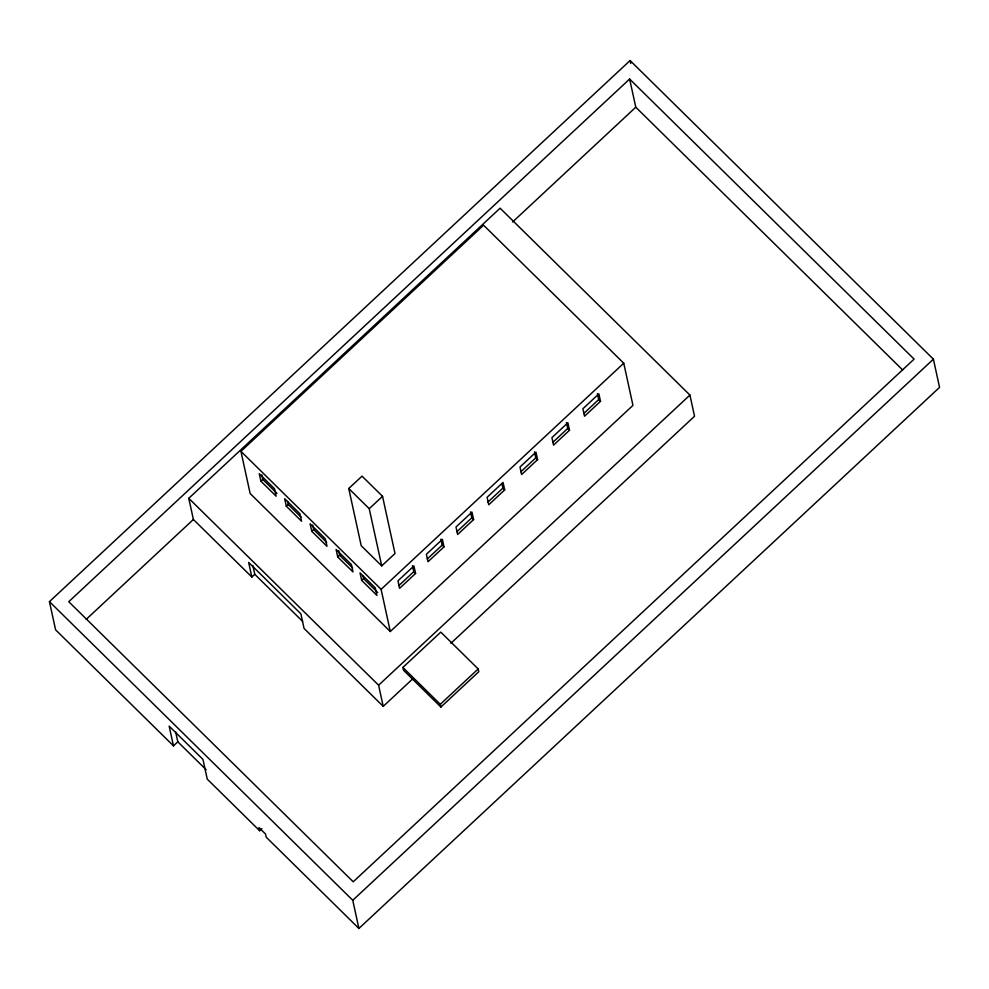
<?xml version="1.0" encoding="UTF-8"?>
<svg xmlns="http://www.w3.org/2000/svg" width="989" height="989" viewBox="0 0 989 989"><rect width="100%" height="100%" fill="white"/><g stroke="black" fill="none" stroke-linecap="round" stroke-linejoin="round"><path stroke-width="1.48" d="M175.646 731.934L177.81 741.812L173.458 745.854L55.594 629.82L49.45 601.633L630.092 60.539L933.406 359.18L939.55 387.367L358.908 928.461L266.214 837.176L265.522 834.024L258.97 827.57L259.662 830.735L261.862 828.695M629.634 79.033L68.748 601.708L353.221 881.792L914.108 359.118L629.634 79.033L635.779 107.208L902.673 369.985M252.863 565.51L254.766 574.288L251.836 577.02L193.387 519.472L188.775 498.308L500.1 208.185L689.926 395.081L694.538 416.245L450.885 643.295M240.945 451.343L483.584 225.22L623.75 363.223L632.948 405.391L390.296 631.514L250.143 493.511L240.945 451.343L381.111 589.345L390.296 631.514M86.179 619.374L193.387 519.472M512.623 221.969L635.779 107.208M260.898 481.186L259.266 473.694L274.497 488.702L276.141 496.194L260.898 481.186L262.79 479.418L261.813 474.93M286.315 506.207L284.684 498.716L299.914 513.724L301.546 521.215L286.315 506.207L288.207 504.452L287.552 501.448M348.746 488.517L362.036 476.142L382.533 496.317L395.007 553.519L381.717 565.893L361.22 545.718L348.746 488.517L369.243 508.692L381.717 565.893M311.77 531.303L310.138 523.811L325.369 538.807L327 546.299L311.77 531.303L313.661 529.535L312.685 525.035M369.243 508.692L382.533 496.317M337.731 556.943L336.099 549.451L351.342 564.447L352.974 571.939L337.731 556.943L339.623 555.175L338.646 550.688M361.677 580.382L360.045 572.891L375.276 587.886L376.908 595.378L361.677 580.382L363.569 578.614L362.914 575.623M381.111 589.345L623.75 363.223M487.985 502.029L502.894 488.121L501.918 483.633M398.851 585.562L413.773 571.667L412.462 565.671M427.273 558.983L442.194 545.087L440.884 539.092M520.882 471.753L535.791 457.845L534.48 451.862M456.893 531.723L471.802 517.816L470.504 511.832M552.814 442.355L567.723 428.46L566.413 422.464M583.794 413.464L598.704 399.556L597.405 393.573M504.699 489.901L488.727 504.798L487.095 497.306L503.067 482.409L504.699 489.901L502.894 488.121M415.578 573.447L399.593 588.331L397.961 580.84L413.934 565.955L415.578 573.447L413.773 571.667M443.999 546.855L428.014 561.752L426.383 554.26L442.367 539.364L443.999 546.855L442.194 545.087M537.596 459.625L521.623 474.522L519.991 467.031L535.964 452.134L537.596 459.625L535.791 457.845M473.607 519.596L457.635 534.493L456.003 527.001L471.976 512.104L473.607 519.596L471.802 517.816M569.528 430.24L553.556 445.124L551.924 437.633L567.896 422.748L569.528 430.24L567.723 428.46M600.508 401.336L584.536 416.233L582.904 408.741L598.877 393.845L600.508 401.336L598.704 399.556M412.537 679.035L383.213 706.369L378.602 685.204L689.926 395.081M402.869 667.439L440.785 632.119L478.194 668.96L478.8 671.729L440.896 707.048L403.475 670.208L402.869 667.439L440.29 704.279L440.896 707.048M440.29 704.279L478.194 668.96M358.908 928.461L352.764 900.287L933.406 359.18M262.79 479.418L276.945 493.35M288.207 504.452L301.262 517.309M313.661 529.535L326.716 542.392M339.623 555.175L352.69 568.032M363.569 578.614L377.711 592.547M188.775 498.308L378.602 685.204M254.766 574.288L302.634 621.413M383.213 706.369L304.056 628.423L300.866 613.81L248.647 562.395L251.836 577.02M49.45 601.633L352.764 900.287M177.81 741.812L206.145 769.714M259.662 830.735L207.257 779.134L202.943 759.391L169.156 726.124L173.458 745.854M630.092 60.539L630.735 63.506"/></g></svg>
